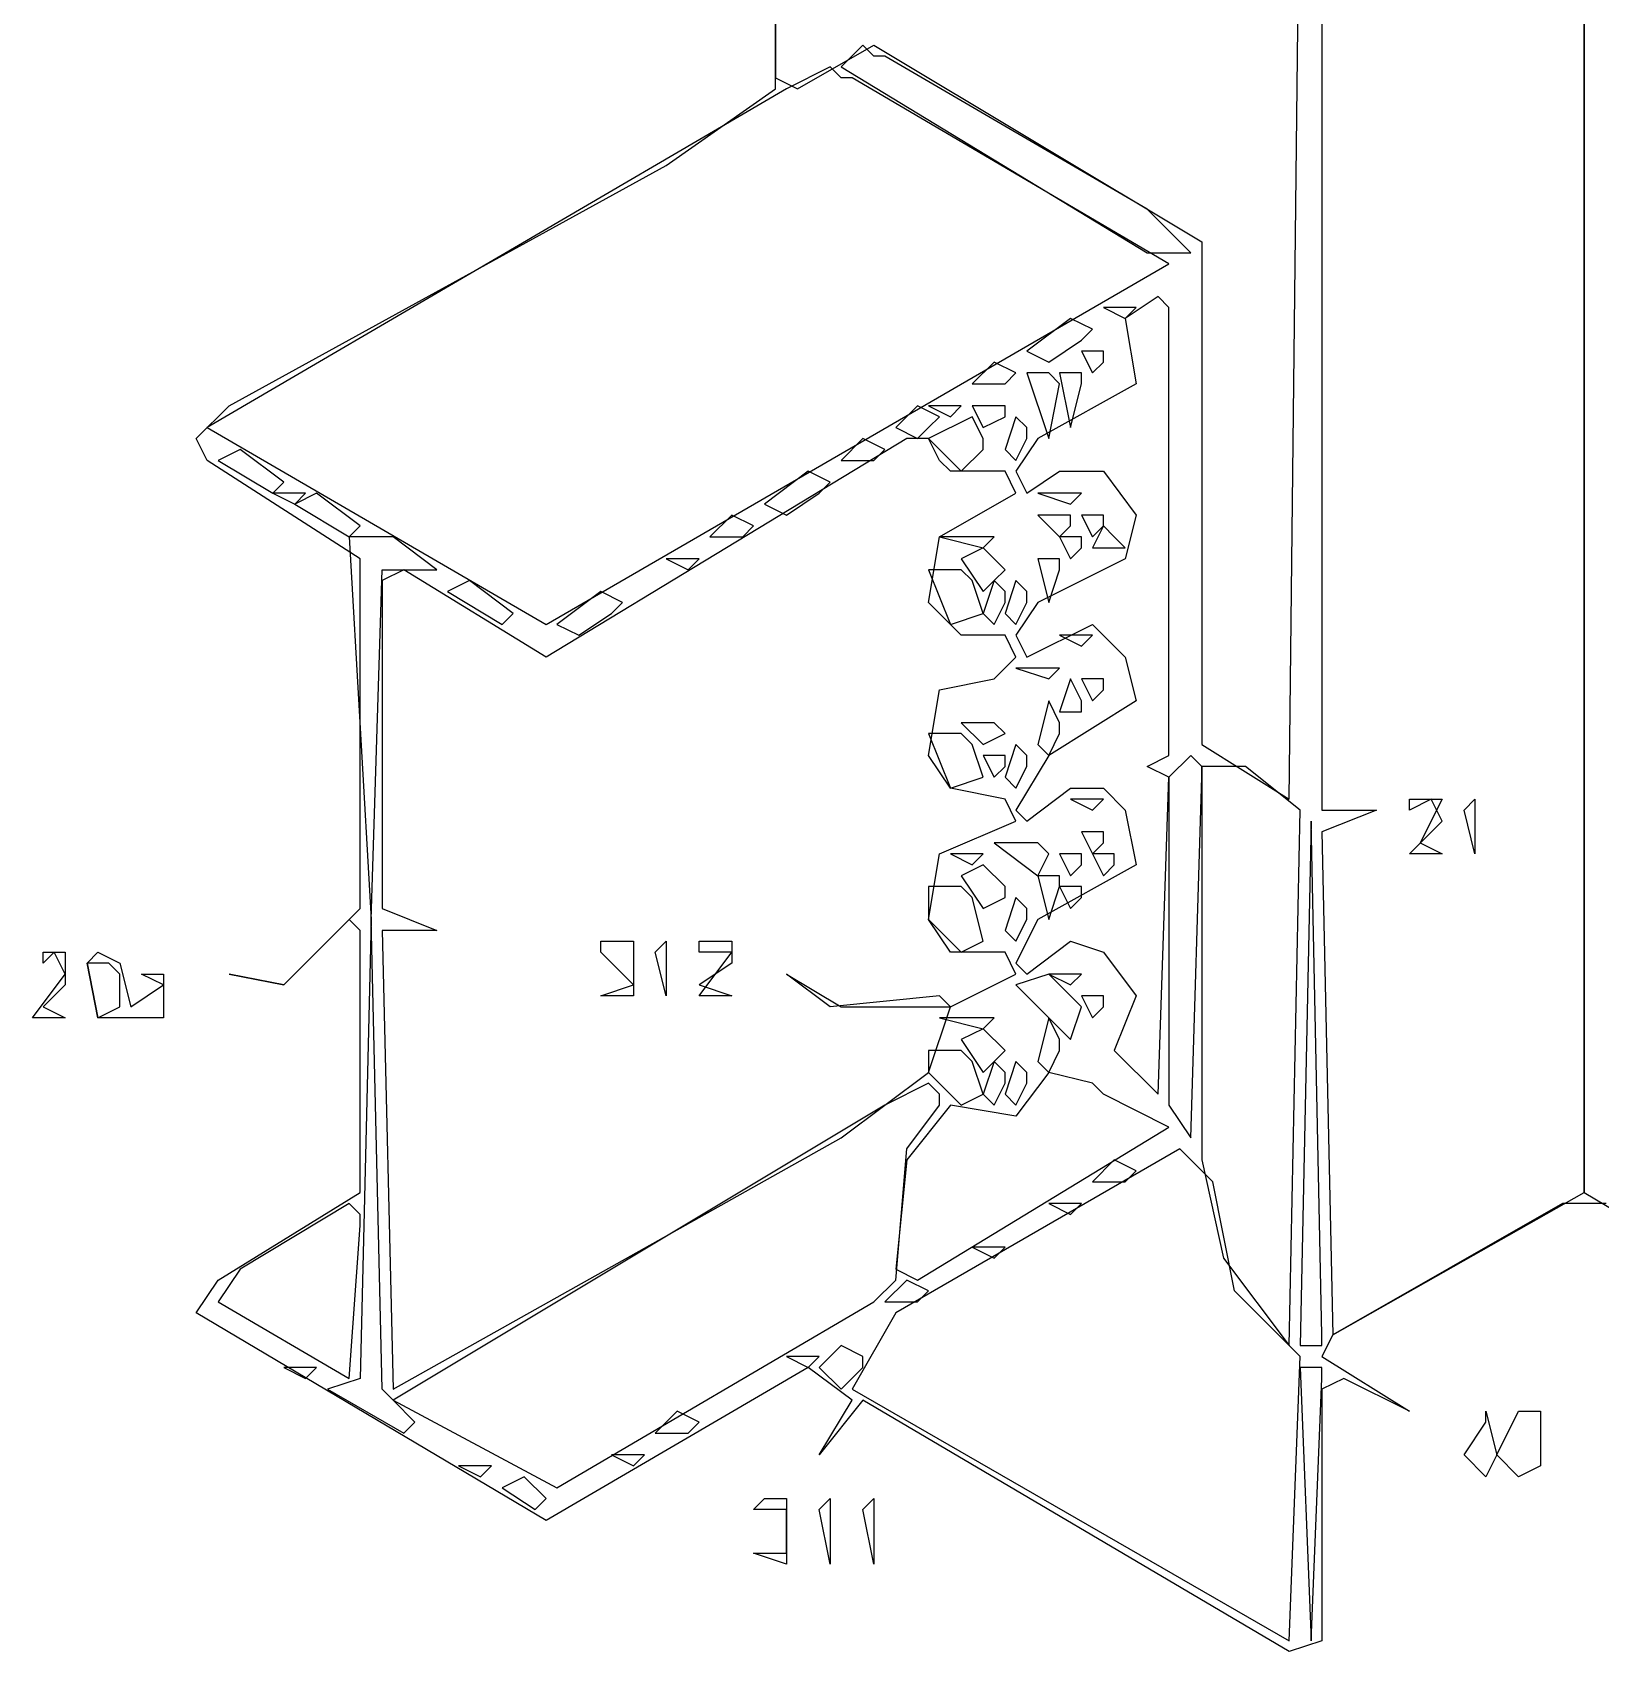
# Model space of a CAD drawing. Extents: x -8 to 97, y -11 to 87.
# Drawn here: x -7.8 to 54.1, y -10.9 to 53 of the extents above; entities that cross this region are included whole.
import ezdxf

# ---------------------------------------------------------------- set-up
doc = ezdxf.new("R2010")
doc.units = 0
for name, color, linetype in [('BEAM', 3, 'CONTINUOUS'), ('BOLT', 2, 'CONTINUOUS'), ('COLUMN', 5, 'CONTINUOUS')]:
    doc.layers.add(name, color=color, linetype=linetype)

msp = doc.modelspace()

# ---------------------------------------------------------------- linework, layer by layer
for p, q in [((53.451, 77.924), (53.451, 7.234)), ((53.451, 77.924), (53.451, 7.234)), ((53.451, 7.234), (53.451, 77.493)), ((53.451, 7.234), (53.451, 77.493)), ((41.813, 22.752), (42.244, 60.683)), ((43.106, 61.114), (43.106, 22.321)), ((21.554, 50.769), (21.554, 59.821)), ((21.554, 59.821), (21.554, 51.2)), ((22.416, 50.769), (25.433, 52.493)), ((25.002, 52.493), (24.14, 51.631)), ((25.433, 52.062), (25.002, 52.493)), ((25.433, 52.493), (38.365, 44.734)), ((25.865, 52.062), (25.433, 52.062)), ((36.209, 46.027), (25.865, 52.062)), ((21.554, 51.2), (22.416, 50.769)), ((23.709, 51.631), (21.985, 50.769)), ((24.14, 51.2), (23.709, 51.631)), ((24.14, 51.631), (36.209, 44.303)), ((24.571, 51.2), (24.14, 51.2)), ((37.071, 43.872), (24.571, 51.2)), ((21.985, 50.769), (-0.86, 37.407)), ((17.244, 47.752), (21.554, 50.769)), ((0.002, 38.269), (17.244, 47.752)), ((37.933, 44.303), (36.209, 46.027)), ((38.365, 44.734), (38.365, 24.907)), ((36.209, 44.303), (37.933, 44.303)), ((12.502, 29.648), (37.071, 43.872)), ((36.64, 42.579), (35.347, 41.717)), ((37.071, 42.148), (36.64, 42.579)), ((33.192, 41.717), (31.468, 40.424)), ((34.054, 41.286), (33.192, 41.717)), ((35.778, 42.148), (34.485, 42.148)), ((34.485, 42.148), (35.347, 41.717)), ((35.347, 41.717), (35.778, 42.148)), ((35.347, 41.717), (35.778, 39.131)), ((37.071, 41.717), (37.071, 42.148)), ((37.071, 24.476), (37.071, 41.717)), ((33.623, 40.855), (34.054, 41.286)), ((31.468, 40.424), (32.33, 39.993)), ((32.33, 39.993), (33.623, 40.855)), ((34.485, 40.424), (33.623, 40.424)), ((33.623, 40.424), (34.054, 39.562)), ((34.485, 39.993), (34.485, 40.424)), ((30.175, 39.993), (29.313, 39.131)), ((31.037, 39.562), (30.175, 39.993)), ((34.054, 39.562), (34.485, 39.993)), ((29.313, 39.131), (30.606, 39.131)), ((30.606, 39.131), (31.037, 39.562)), ((32.33, 39.562), (31.468, 39.562)), ((31.468, 39.562), (32.33, 36.976)), ((35.778, 39.131), (31.899, 36.976)), ((32.761, 39.131), (32.33, 39.562)), ((32.33, 36.976), (32.761, 39.131)), ((33.623, 39.562), (32.761, 39.562)), ((32.761, 39.562), (33.192, 37.407)), ((33.192, 37.407), (33.623, 39.131)), ((33.623, 39.131), (33.623, 39.562)), ((-1.291, 36.976), (0.002, 38.269)), ((27.158, 38.269), (26.296, 37.407)), ((28.02, 37.838), (27.158, 38.269)), ((28.882, 38.269), (27.589, 38.269)), ((27.589, 38.269), (28.451, 37.838)), ((27.589, 37.407), (28.02, 37.838)), ((29.313, 37.838), (27.589, 36.976)), ((28.451, 37.838), (28.882, 38.269)), ((30.606, 38.269), (29.313, 38.269)), ((29.313, 38.269), (29.744, 37.407)), ((29.744, 36.976), (29.313, 37.838)), ((29.744, 37.407), (30.606, 37.838)), ((30.606, 37.838), (30.606, 38.269)), ((31.037, 37.838), (30.606, 36.545)), ((31.468, 37.407), (31.037, 37.838)), ((-0.86, 37.407), (12.502, 29.648)), ((26.296, 37.407), (27.158, 36.976)), ((27.158, 36.976), (27.589, 37.407)), ((31.468, 36.976), (31.468, 37.407)), ((-0.86, 36.114), (-1.291, 36.976)), ((0.433, 36.545), (-0.429, 36.114)), ((2.158, 35.252), (0.433, 36.545)), ((26.727, 36.976), (12.502, 28.355)), ((25.002, 36.976), (24.14, 36.114)), ((25.865, 36.545), (25.002, 36.976)), ((25.433, 36.114), (25.865, 36.545)), ((27.589, 36.976), (26.727, 36.976)), ((27.589, 36.976), (28.882, 35.683)), ((28.02, 36.114), (27.589, 36.976)), ((28.882, 35.683), (29.744, 36.545)), ((29.744, 36.545), (29.744, 36.976)), ((30.606, 36.545), (31.037, 36.114)), ((31.899, 36.976), (31.037, 35.683)), ((31.037, 36.114), (31.468, 36.976)), ((5.175, 32.234), (-0.86, 36.114)), ((-0.429, 36.114), (1.727, 34.821)), ((24.14, 36.114), (25.433, 36.114)), ((28.451, 35.683), (28.02, 36.114)), ((1.727, 34.821), (2.158, 35.252)), ((22.847, 35.683), (21.123, 34.389)), ((23.709, 35.252), (22.847, 35.683)), ((23.278, 34.821), (23.709, 35.252)), ((30.606, 35.683), (28.451, 35.683)), ((31.037, 34.821), (30.606, 35.683)), ((31.037, 35.683), (31.468, 34.821)), ((31.468, 34.821), (32.761, 35.683)), ((32.761, 35.683), (34.485, 35.683)), ((34.485, 35.683), (35.778, 33.958)), ((3.02, 34.821), (1.727, 34.821)), ((1.727, 34.821), (2.589, 34.389)), ((2.589, 34.389), (3.02, 34.821)), ((3.451, 34.821), (2.589, 34.389)), ((5.175, 33.527), (3.451, 34.821)), ((21.985, 33.958), (23.278, 34.821)), ((28.02, 33.096), (31.037, 34.821)), ((33.623, 34.821), (31.899, 34.821)), ((31.899, 34.821), (33.192, 34.389)), ((33.192, 34.389), (33.623, 34.821)), ((2.589, 34.389), (4.744, 33.096)), ((19.83, 33.958), (18.968, 33.096)), ((20.692, 33.527), (19.83, 33.958)), ((21.123, 34.389), (21.985, 33.958)), ((33.192, 33.958), (31.899, 33.958)), ((31.899, 33.958), (32.761, 33.096)), ((33.192, 33.527), (33.192, 33.958)), ((34.485, 33.958), (33.623, 33.958)), ((33.623, 33.958), (34.054, 33.096)), ((34.485, 33.527), (34.485, 33.958)), ((35.778, 33.958), (35.347, 32.234)), ((4.744, 33.096), (5.175, 33.527)), ((20.261, 33.096), (20.692, 33.527)), ((32.761, 33.096), (33.192, 33.527)), ((34.054, 33.096), (34.485, 33.527)), ((34.485, 33.527), (34.054, 32.665)), ((34.916, 33.096), (34.485, 33.527)), ((6.037, 33.096), (4.744, 33.096)), ((4.744, 33.096), (5.606, 18.01)), ((6.468, 33.096), (6.037, 33.096)), ((8.192, 31.803), (6.468, 33.096)), ((18.968, 33.096), (20.261, 33.096)), ((27.589, 30.51), (28.02, 33.096)), ((30.175, 33.096), (28.02, 33.096)), ((28.02, 33.096), (29.744, 32.665)), ((29.744, 32.665), (28.882, 32.234)), ((29.744, 32.665), (30.175, 33.096)), ((30.606, 31.803), (29.744, 32.665)), ((33.623, 33.096), (32.761, 33.096)), ((32.761, 33.096), (33.192, 32.234)), ((33.192, 32.234), (33.623, 32.665)), ((33.623, 32.665), (33.623, 33.096)), ((34.054, 32.665), (35.347, 32.665)), ((35.347, 32.665), (34.916, 33.096)), ((5.175, 18.441), (5.175, 32.234)), ((18.537, 32.234), (17.244, 32.234)), ((17.244, 32.234), (18.106, 31.803)), ((18.106, 31.803), (18.537, 32.234)), ((28.882, 32.234), (29.744, 30.941)), ((35.347, 32.234), (31.899, 30.51)), ((32.761, 32.234), (31.899, 32.234)), ((31.899, 32.234), (32.33, 30.51)), ((32.761, 31.803), (32.761, 32.234)), ((5.606, 18.01), (6.037, 31.803)), ((6.899, 31.803), (6.037, 31.372)), ((6.037, 31.803), (8.192, 31.803)), ((6.037, 31.372), (6.037, 18.441)), ((12.502, 28.355), (6.899, 31.803)), ((9.485, 31.372), (8.623, 30.941)), ((11.209, 30.079), (9.485, 31.372)), ((28.882, 31.803), (27.589, 31.803)), ((27.589, 31.803), (28.451, 29.648)), ((29.313, 31.372), (28.882, 31.803)), ((29.744, 30.079), (29.313, 31.372)), ((29.744, 30.941), (30.175, 31.372)), ((30.175, 31.372), (29.744, 30.079)), ((30.175, 31.372), (30.606, 31.803)), ((30.606, 30.941), (30.175, 31.372)), ((31.037, 31.372), (30.606, 30.079)), ((31.468, 30.941), (31.037, 31.372)), ((32.33, 30.51), (32.761, 31.803)), ((8.623, 30.941), (10.778, 29.648)), ((14.658, 30.941), (12.933, 29.648)), ((15.52, 30.51), (14.658, 30.941)), ((30.606, 30.51), (30.606, 30.941)), ((31.468, 30.51), (31.468, 30.941)), ((10.778, 29.648), (11.209, 30.079)), ((13.796, 29.217), (15.089, 30.079)), ((15.089, 30.079), (15.52, 30.51)), ((28.882, 29.217), (27.589, 30.51)), ((28.451, 29.648), (29.744, 30.079)), ((29.744, 30.079), (30.175, 29.648)), ((30.175, 29.648), (30.606, 30.51)), ((30.606, 30.079), (31.037, 29.648)), ((31.899, 30.51), (31.037, 29.217)), ((31.037, 29.648), (31.468, 30.51)), ((12.933, 29.648), (13.796, 29.217)), ((31.468, 28.355), (34.054, 29.648)), ((34.054, 29.648), (35.347, 28.355)), ((30.606, 29.217), (28.882, 29.217)), ((31.037, 28.355), (30.606, 29.217)), ((31.037, 29.217), (31.468, 28.355)), ((34.054, 29.217), (32.761, 29.217)), ((32.761, 29.217), (33.623, 28.786)), ((33.623, 28.786), (34.054, 29.217)), ((30.175, 27.493), (31.037, 28.355)), ((35.347, 28.355), (35.778, 26.631)), ((28.02, 27.062), (30.175, 27.493)), ((32.761, 27.924), (31.037, 27.924)), ((31.037, 27.924), (32.33, 27.493)), ((32.33, 27.493), (32.761, 27.924)), ((33.192, 27.493), (32.761, 26.2)), ((33.623, 26.631), (33.192, 27.493)), ((34.485, 27.493), (33.623, 27.493)), ((33.623, 27.493), (34.054, 26.631)), ((34.485, 27.062), (34.485, 27.493)), ((27.589, 24.476), (28.02, 27.062)), ((34.054, 26.631), (34.485, 27.062)), ((32.33, 26.631), (31.899, 24.907)), ((35.778, 26.631), (32.33, 24.476)), ((32.761, 25.769), (32.33, 26.631)), ((32.761, 26.2), (33.623, 26.2)), ((33.623, 26.2), (33.623, 26.631)), ((30.175, 25.769), (28.882, 25.769)), ((28.882, 25.769), (29.744, 24.907)), ((30.606, 25.338), (30.175, 25.769)), ((32.761, 25.338), (32.761, 25.769)), ((28.882, 25.338), (27.589, 25.338)), ((27.589, 25.338), (28.451, 23.183)), ((29.313, 24.907), (28.882, 25.338)), ((29.744, 24.907), (30.606, 25.338)), ((32.33, 24.476), (32.761, 25.338)), ((28.451, 23.183), (27.589, 24.476)), ((29.744, 23.614), (29.313, 24.907)), ((30.606, 24.476), (29.744, 24.476)), ((29.744, 24.476), (30.175, 23.614)), ((31.037, 24.907), (30.606, 23.614)), ((30.606, 24.045), (30.606, 24.476)), ((31.468, 24.476), (31.037, 24.907)), ((32.33, 24.476), (31.037, 22.321)), ((31.468, 24.045), (31.468, 24.476)), ((31.899, 24.907), (32.33, 24.476)), ((36.209, 24.045), (37.071, 24.476)), ((37.933, 24.476), (37.071, 23.614)), ((38.365, 24.045), (37.933, 24.476)), ((38.365, 24.907), (41.813, 22.752)), ((30.175, 23.614), (30.606, 24.045)), ((31.037, 23.183), (31.468, 24.045)), ((37.071, 23.614), (36.209, 24.045)), ((38.365, 23.614), (38.365, 24.045)), ((39.658, 24.045), (38.365, 24.045)), ((38.365, 24.045), (38.365, 8.527)), ((38.365, 24.045), (38.365, 8.527)), ((40.089, 24.045), (39.658, 24.045)), ((42.244, 22.321), (40.089, 24.045)), ((28.451, 23.183), (29.744, 23.614)), ((30.606, 22.752), (28.451, 23.183)), ((30.606, 23.614), (31.037, 23.183)), ((31.468, 21.889), (33.192, 23.183)), ((33.192, 23.183), (34.485, 23.183)), ((34.485, 23.183), (35.347, 22.321)), ((36.64, 11.114), (37.071, 23.614)), ((36.64, 11.114), (37.071, 23.614)), ((37.071, 23.614), (37.071, 10.683)), ((37.071, 23.614), (37.071, 10.683)), ((37.933, 9.389), (38.365, 23.614)), ((37.933, 9.389), (38.365, 23.614)), ((31.037, 21.889), (30.606, 22.752)), ((34.485, 22.752), (33.192, 22.752)), ((33.192, 22.752), (34.054, 22.321)), ((34.054, 22.321), (34.485, 22.752)), ((46.554, 22.752), (47.847, 22.752)), ((47.416, 22.752), (46.554, 22.321)), ((46.554, 22.321), (46.554, 22.752)), ((47.847, 22.752), (46.985, 21.027)), ((47.847, 21.889), (47.416, 22.752)), ((48.709, 22.321), (49.14, 22.752)), ((49.14, 22.752), (49.14, 20.596)), ((28.02, 20.596), (31.037, 21.889)), ((31.037, 22.321), (31.468, 21.889)), ((35.347, 22.321), (35.778, 20.165)), ((41.813, 1.2), (42.244, 22.321)), ((41.813, 1.2), (42.244, 22.321)), ((42.675, 21.889), (42.244, 1.2)), ((42.675, 21.889), (42.244, 1.2)), ((43.106, 1.631), (42.675, 21.889)), ((43.106, 1.631), (42.675, 21.889)), ((43.106, 22.321), (45.261, 22.321)), ((45.261, 22.321), (43.106, 21.458)), ((46.554, 20.596), (47.847, 21.889)), ((49.14, 20.596), (48.709, 22.321)), ((34.485, 21.458), (33.623, 21.458)), ((33.623, 21.458), (34.054, 20.596)), ((34.485, 21.027), (34.485, 21.458)), ((43.106, 21.458), (43.537, 1.631)), ((43.106, 21.458), (43.537, 1.631)), ((27.589, 18.01), (28.02, 20.596)), ((27.589, 18.01), (28.02, 20.596)), ((29.744, 20.596), (28.451, 20.596)), ((28.451, 20.596), (29.313, 20.165)), ((29.313, 20.165), (29.744, 20.596)), ((31.899, 21.027), (30.175, 21.027)), ((30.175, 21.027), (31.899, 19.734)), ((30.175, 21.027), (31.899, 19.734)), ((32.33, 20.596), (31.899, 21.027)), ((31.899, 19.734), (32.33, 20.596)), ((31.899, 19.734), (32.33, 20.596)), ((33.623, 20.596), (32.761, 20.596)), ((32.761, 20.596), (33.192, 19.734)), ((32.761, 20.596), (33.192, 19.734)), ((33.623, 20.165), (33.623, 20.596)), ((34.054, 20.596), (34.485, 21.027)), ((34.916, 20.596), (34.054, 20.596)), ((34.054, 20.596), (34.485, 19.734)), ((34.054, 20.596), (34.485, 19.734)), ((34.916, 20.165), (34.916, 20.596)), ((47.847, 20.596), (46.554, 20.596)), ((46.985, 21.027), (47.847, 20.596)), ((29.744, 20.165), (28.882, 19.734)), ((29.744, 20.165), (28.882, 19.734)), ((30.606, 19.303), (29.744, 20.165)), ((30.606, 19.303), (29.744, 20.165)), ((35.778, 20.165), (31.899, 18.01)), ((35.778, 20.165), (31.899, 18.01)), ((33.192, 19.734), (33.623, 20.165)), ((33.192, 19.734), (33.623, 20.165)), ((34.485, 19.734), (34.916, 20.165)), ((34.485, 19.734), (34.916, 20.165)), ((28.882, 19.303), (27.589, 19.303)), ((27.589, 19.303), (27.589, 18.01)), ((28.882, 19.303), (27.589, 19.303)), ((27.589, 19.303), (27.589, 18.01)), ((28.882, 19.734), (29.744, 18.441)), ((28.882, 19.734), (29.744, 18.441)), ((29.313, 18.872), (28.882, 19.303)), ((29.313, 18.872), (28.882, 19.303)), ((30.606, 18.872), (30.606, 19.303)), ((30.606, 18.872), (30.606, 19.303)), ((32.761, 19.734), (31.899, 19.734)), ((31.899, 19.734), (32.33, 18.01)), ((32.761, 19.734), (31.899, 19.734)), ((31.899, 19.734), (32.33, 18.01)), ((32.33, 18.01), (32.761, 19.303)), ((32.33, 18.01), (32.761, 19.303)), ((32.761, 19.303), (32.761, 19.734)), ((32.761, 19.303), (32.761, 19.734)), ((33.623, 19.303), (32.761, 19.303)), ((32.761, 19.303), (33.192, 18.441)), ((33.623, 19.303), (32.761, 19.303)), ((32.761, 19.303), (33.192, 18.441)), ((33.623, 18.872), (33.623, 19.303)), ((33.623, 18.872), (33.623, 19.303)), ((29.744, 17.148), (29.313, 18.872)), ((29.744, 17.148), (29.313, 18.872)), ((29.744, 18.441), (30.606, 18.872)), ((29.744, 18.441), (30.606, 18.872)), ((31.037, 18.872), (30.606, 17.579)), ((31.037, 18.872), (30.606, 17.579)), ((31.468, 18.441), (31.037, 18.872)), ((31.468, 18.441), (31.037, 18.872)), ((33.192, 18.441), (33.623, 18.872)), ((33.192, 18.441), (33.623, 18.872)), ((2.158, 15.424), (5.175, 18.441)), ((4.744, 18.01), (2.158, 15.424)), ((5.175, 17.579), (4.744, 18.01)), ((5.606, 18.01), (5.175, -0.093)), ((6.037, -0.524), (5.606, 18.01)), ((6.037, 18.441), (8.192, 17.579)), ((28.451, 16.717), (27.589, 18.01)), ((27.589, 18.01), (28.882, 16.717)), ((28.451, 16.717), (27.589, 18.01)), ((27.589, 18.01), (28.882, 16.717)), ((31.899, 18.01), (31.037, 16.286)), ((31.037, 17.148), (31.468, 18.01)), ((31.899, 18.01), (31.037, 16.286)), ((31.037, 17.148), (31.468, 18.01)), ((31.468, 18.01), (31.468, 18.441)), ((31.468, 18.01), (31.468, 18.441)), ((5.175, 7.234), (5.175, 17.579)), ((8.192, 17.579), (6.037, 17.579)), ((6.037, 17.579), (6.468, -0.524)), ((30.606, 17.579), (31.037, 17.148)), ((30.606, 17.579), (31.037, 17.148)), ((-7.325, 16.717), (-6.463, 16.717)), ((-6.894, 16.717), (-7.325, 16.286)), ((-7.325, 16.286), (-7.325, 16.717)), ((-6.463, 15.855), (-6.894, 16.717)), ((-6.463, 16.717), (-6.463, 15.424)), ((-5.601, 16.286), (-5.17, 16.717)), ((-5.17, 16.717), (-4.308, 16.286)), ((14.658, 17.148), (15.951, 17.148)), ((14.658, 16.717), (14.658, 17.148)), ((14.658, 17.148), (15.951, 17.148)), ((14.658, 16.717), (14.658, 17.148)), ((15.951, 15.424), (14.658, 16.717)), ((15.951, 15.424), (14.658, 16.717)), ((15.951, 17.148), (15.951, 14.993)), ((15.951, 17.148), (15.951, 14.993)), ((16.813, 16.717), (17.244, 17.148)), ((16.813, 16.717), (17.244, 17.148)), ((17.244, 14.993), (16.813, 16.717)), ((17.244, 14.993), (16.813, 16.717)), ((17.244, 17.148), (17.244, 14.993)), ((17.244, 17.148), (17.244, 14.993)), ((18.537, 17.148), (19.83, 17.148)), ((18.537, 16.717), (18.537, 17.148)), ((18.537, 17.148), (19.83, 17.148)), ((18.537, 16.717), (18.537, 17.148)), ((18.537, 14.993), (19.83, 16.717)), ((19.83, 16.717), (18.537, 16.717)), ((18.537, 14.993), (19.83, 16.717)), ((19.83, 16.717), (18.537, 16.717)), ((19.83, 17.148), (19.83, 16.286)), ((19.83, 17.148), (19.83, 16.286)), ((30.606, 16.717), (28.451, 16.717)), ((30.606, 16.717), (28.451, 16.717)), ((28.882, 16.717), (29.744, 17.148)), ((28.882, 16.717), (29.744, 17.148)), ((31.037, 15.855), (30.606, 16.717)), ((31.037, 15.855), (30.606, 16.717)), ((31.468, 15.855), (33.192, 17.148)), ((31.468, 15.855), (33.192, 17.148)), ((33.192, 17.148), (34.485, 16.717)), ((33.192, 17.148), (34.485, 16.717)), ((34.485, 16.717), (35.778, 14.993)), ((34.485, 16.717), (35.778, 14.993)), ((-5.17, 14.131), (-5.601, 16.286)), ((-4.739, 16.286), (-5.601, 16.286)), ((-5.601, 16.286), (-5.17, 14.131)), ((-4.308, 15.855), (-4.739, 16.286)), ((-4.308, 16.286), (-3.877, 14.562)), ((19.83, 16.286), (18.537, 15.424)), ((19.83, 16.286), (18.537, 15.424)), ((31.037, 16.286), (31.468, 15.855)), ((31.037, 16.286), (31.468, 15.855)), ((-7.756, 14.131), (-6.463, 15.855)), ((-6.463, 15.424), (-7.325, 14.562)), ((-4.308, 14.562), (-4.308, 15.855)), ((-3.877, 14.562), (-2.584, 15.424)), ((-2.584, 15.424), (-3.446, 15.855)), ((-3.446, 15.855), (-2.584, 15.855)), ((-2.584, 15.855), (-2.584, 14.131)), ((2.158, 15.424), (0.002, 15.855)), ((0.002, 15.855), (2.158, 15.424)), ((14.658, 14.993), (15.951, 15.424)), ((14.658, 14.993), (15.951, 15.424)), ((18.537, 15.424), (19.83, 14.993)), ((18.537, 15.424), (19.83, 14.993)), ((23.709, 14.562), (21.985, 15.855)), ((21.985, 15.855), (24.14, 14.562)), ((23.709, 14.562), (21.985, 15.855)), ((21.985, 15.855), (24.14, 14.562)), ((28.451, 14.562), (31.037, 15.855)), ((28.451, 14.562), (31.037, 15.855)), ((32.33, 15.855), (31.037, 15.424)), ((32.33, 15.855), (31.037, 15.424)), ((31.037, 15.424), (33.192, 13.269)), ((31.037, 15.424), (33.192, 13.269)), ((33.623, 15.855), (32.33, 15.855)), ((32.33, 15.855), (33.192, 15.424)), ((33.192, 14.993), (32.33, 15.855)), ((33.623, 15.855), (32.33, 15.855)), ((32.33, 15.855), (33.192, 15.424)), ((33.192, 14.993), (32.33, 15.855)), ((33.192, 15.424), (33.623, 15.855)), ((33.192, 15.424), (33.623, 15.855)), ((15.951, 14.993), (14.658, 14.993)), ((15.951, 14.993), (14.658, 14.993)), ((19.83, 14.993), (18.537, 14.993)), ((19.83, 14.993), (18.537, 14.993)), ((28.02, 14.993), (23.709, 14.562)), ((28.02, 14.993), (23.709, 14.562)), ((28.451, 14.562), (28.02, 14.993)), ((28.451, 14.562), (28.02, 14.993)), ((33.623, 14.562), (33.192, 14.993)), ((33.623, 14.562), (33.192, 14.993)), ((34.485, 14.993), (33.623, 14.993)), ((33.623, 14.993), (34.054, 14.131)), ((34.485, 14.993), (33.623, 14.993)), ((33.623, 14.993), (34.054, 14.131)), ((34.485, 14.562), (34.485, 14.993)), ((34.485, 14.562), (34.485, 14.993)), ((35.778, 14.993), (34.916, 12.838)), ((35.778, 14.993), (34.916, 12.838)), ((-6.463, 14.131), (-7.756, 14.131)), ((-7.325, 14.562), (-6.463, 14.131)), ((-5.17, 14.131), (-4.308, 14.562)), ((-2.584, 14.131), (-5.17, 14.131)), ((24.14, 14.562), (28.451, 14.562)), ((24.14, 14.562), (28.451, 14.562)), ((27.589, 11.976), (28.451, 14.562)), ((27.589, 11.976), (28.451, 14.562)), ((30.175, 14.131), (28.02, 14.131)), ((28.02, 14.131), (29.744, 13.7)), ((30.175, 14.131), (28.02, 14.131)), ((28.02, 14.131), (29.744, 13.7)), ((29.744, 13.7), (30.175, 14.131)), ((29.744, 13.7), (30.175, 14.131)), ((32.33, 14.131), (31.899, 12.407)), ((32.33, 14.131), (31.899, 12.407)), ((32.761, 13.269), (32.33, 14.131)), ((32.761, 13.269), (32.33, 14.131)), ((33.192, 13.269), (33.623, 14.562)), ((33.192, 13.269), (33.623, 14.562)), ((34.054, 14.131), (34.485, 14.562)), ((34.054, 14.131), (34.485, 14.562)), ((29.744, 13.7), (28.882, 13.269)), ((29.744, 13.7), (28.882, 13.269)), ((30.606, 12.838), (29.744, 13.7)), ((30.606, 12.838), (29.744, 13.7)), ((28.882, 12.838), (27.589, 12.838)), ((27.589, 12.838), (27.589, 11.976)), ((28.882, 12.838), (27.589, 12.838)), ((27.589, 12.838), (27.589, 11.976)), ((28.882, 13.269), (29.744, 11.976)), ((28.882, 13.269), (29.744, 11.976)), ((29.313, 12.407), (28.882, 12.838)), ((29.313, 12.407), (28.882, 12.838)), ((30.175, 12.407), (30.606, 12.838)), ((30.175, 12.407), (30.606, 12.838)), ((32.33, 11.976), (32.761, 12.838)), ((32.33, 11.976), (32.761, 12.838)), ((32.761, 12.838), (32.761, 13.269)), ((32.761, 12.838), (32.761, 13.269)), ((34.916, 12.838), (36.64, 11.114)), ((34.916, 12.838), (36.64, 11.114)), ((29.744, 11.114), (29.313, 12.407)), ((29.744, 11.114), (29.313, 12.407)), ((29.744, 11.976), (30.175, 12.407)), ((30.175, 12.407), (29.744, 11.114)), ((29.744, 11.976), (30.175, 12.407)), ((30.175, 12.407), (29.744, 11.114)), ((30.606, 11.976), (30.175, 12.407)), ((30.606, 11.976), (30.175, 12.407)), ((31.037, 12.407), (30.606, 11.114)), ((31.037, 12.407), (30.606, 11.114)), ((31.468, 11.976), (31.037, 12.407)), ((31.468, 11.976), (31.037, 12.407)), ((31.899, 12.407), (32.33, 11.976)), ((31.899, 12.407), (32.33, 11.976)), ((24.14, 9.389), (27.589, 11.976)), ((24.14, 9.389), (27.589, 11.976)), ((27.589, 11.545), (25.865, 10.683)), ((27.589, 11.545), (25.865, 10.683)), ((27.589, 11.976), (28.882, 10.683)), ((27.589, 11.976), (28.882, 10.683)), ((28.02, 11.114), (27.589, 11.545)), ((28.02, 11.114), (27.589, 11.545)), ((30.175, 10.683), (30.606, 11.545)), ((30.175, 10.683), (30.606, 11.545)), ((30.606, 11.545), (30.606, 11.976)), ((30.606, 11.545), (30.606, 11.976)), ((32.33, 11.976), (31.037, 10.252)), ((32.33, 11.976), (31.037, 10.252)), ((31.037, 10.683), (31.468, 11.545)), ((31.037, 10.683), (31.468, 11.545)), ((31.468, 11.545), (31.468, 11.976)), ((31.468, 11.545), (31.468, 11.976)), ((34.054, 11.545), (32.33, 11.976)), ((34.054, 11.545), (32.33, 11.976)), ((34.485, 11.114), (34.054, 11.545)), ((34.485, 11.114), (34.054, 11.545)), ((28.02, 10.683), (28.02, 11.114)), ((28.02, 10.683), (28.02, 11.114)), ((28.882, 10.683), (29.744, 11.114)), ((28.882, 10.683), (29.744, 11.114)), ((29.744, 11.114), (30.175, 10.683)), ((29.744, 11.114), (30.175, 10.683)), ((30.606, 11.114), (31.037, 10.683)), ((30.606, 11.114), (31.037, 10.683)), ((37.071, 9.821), (34.485, 11.114)), ((37.071, 9.821), (34.485, 11.114)), ((25.865, 10.683), (6.468, -0.955)), ((25.865, 10.683), (6.468, -0.955)), ((28.451, 10.683), (26.727, 8.527)), ((26.727, 8.958), (28.02, 10.683)), ((28.451, 10.683), (26.727, 8.527)), ((26.727, 8.958), (28.02, 10.683)), ((31.037, 10.252), (28.451, 10.683)), ((31.037, 10.252), (28.451, 10.683)), ((37.071, 10.683), (37.933, 9.389)), ((37.071, 10.683), (37.933, 9.389)), ((27.158, 3.786), (37.071, 9.821)), ((27.158, 3.786), (37.071, 9.821)), ((6.468, -0.524), (24.14, 9.389)), ((6.468, -0.524), (24.14, 9.389)), ((26.296, 3.786), (26.727, 8.958)), ((37.502, 8.958), (26.296, 2.493)), ((26.296, 3.786), (26.727, 8.958)), ((37.502, 8.958), (26.296, 2.493)), ((38.365, 8.096), (37.502, 8.958)), ((38.365, 8.096), (37.502, 8.958)), ((26.727, 8.527), (26.296, 4.217)), ((26.727, 8.527), (26.296, 4.217)), ((34.916, 8.527), (34.054, 7.665)), ((34.916, 8.527), (34.054, 7.665)), ((35.778, 8.096), (34.916, 8.527)), ((35.778, 8.096), (34.916, 8.527)), ((38.365, 8.527), (39.227, 4.648)), ((38.365, 8.527), (39.227, 4.648)), ((34.054, 7.665), (35.347, 7.665)), ((34.054, 7.665), (35.347, 7.665)), ((35.347, 7.665), (35.778, 8.096)), ((35.347, 7.665), (35.778, 8.096)), ((38.796, 7.665), (38.365, 8.096)), ((38.796, 7.665), (38.365, 8.096)), ((39.658, 3.355), (38.796, 7.665)), ((39.658, 3.355), (38.796, 7.665)), ((-0.429, 3.786), (5.175, 7.234)), ((43.537, 1.631), (53.451, 7.234)), ((43.537, 1.631), (53.451, 7.234)), ((53.451, 7.234), (62.933, 1.631)), ((53.451, 7.234), (62.933, 1.631)), ((4.744, 6.803), (0.433, 4.217)), ((5.175, 6.372), (4.744, 6.803)), ((33.623, 6.803), (32.33, 6.803)), ((32.33, 6.803), (33.192, 6.372)), ((33.623, 6.803), (32.33, 6.803)), ((32.33, 6.803), (33.192, 6.372)), ((33.192, 6.372), (33.623, 6.803)), ((33.192, 6.372), (33.623, 6.803)), ((52.589, 6.803), (43.537, 1.631)), ((52.589, 6.803), (43.537, 1.631)), ((54.313, 6.803), (52.589, 6.803)), ((54.313, 6.803), (52.589, 6.803)), ((4.744, -0.093), (5.175, 5.941)), ((5.175, 5.941), (5.175, 6.372)), ((30.606, 5.079), (29.313, 5.079)), ((29.313, 5.079), (30.175, 4.648)), ((30.606, 5.079), (29.313, 5.079)), ((29.313, 5.079), (30.175, 4.648)), ((30.175, 4.648), (30.606, 5.079)), ((30.175, 4.648), (30.606, 5.079)), ((39.227, 4.648), (41.813, 1.2)), ((39.227, 4.648), (41.813, 1.2)), ((0.433, 4.217), (-0.429, 2.924)), ((26.296, 4.217), (27.158, 3.786)), ((26.296, 4.217), (27.158, 3.786)), ((-1.291, 2.493), (-0.429, 3.786)), ((25.433, 2.924), (26.296, 3.786)), ((25.433, 2.924), (26.296, 3.786)), ((26.727, 3.786), (25.865, 2.924)), ((26.727, 3.786), (25.865, 2.924)), ((27.589, 3.355), (26.727, 3.786)), ((27.589, 3.355), (26.727, 3.786)), ((27.158, 2.924), (27.589, 3.355)), ((27.158, 2.924), (27.589, 3.355)), ((42.244, 0.769), (39.658, 3.355)), ((42.244, 0.769), (39.658, 3.355)), ((-0.429, 2.924), (4.744, -0.093)), ((12.933, -4.404), (25.433, 2.924)), ((12.933, -4.404), (25.433, 2.924)), ((25.865, 2.924), (27.158, 2.924)), ((25.865, 2.924), (27.158, 2.924)), ((12.502, -5.697), (-1.291, 2.493)), ((12.502, -5.697), (-1.291, 2.493)), ((26.296, 2.493), (24.571, -0.524)), ((26.296, 2.493), (24.571, -0.524)), ((43.537, 1.631), (43.106, 0.769)), ((43.106, 1.2), (43.106, 1.631)), ((43.537, 1.631), (43.106, 0.769)), ((43.106, 1.2), (43.106, 1.631)), ((23.278, 0.769), (21.985, 0.769)), ((21.985, 0.769), (22.847, 0.338)), ((23.278, 0.769), (21.985, 0.769)), ((21.985, 0.769), (22.847, 0.338)), ((22.847, 0.338), (23.278, 0.769)), ((22.847, 0.338), (23.278, 0.769)), ((24.14, 1.2), (23.278, 0.338)), ((24.14, 1.2), (23.278, 0.338)), ((25.002, 0.769), (24.14, 1.2)), ((25.002, 0.769), (24.14, 1.2)), ((25.002, 0.338), (25.002, 0.769)), ((25.002, 0.338), (25.002, 0.769)), ((41.813, -10.438), (42.244, 0.769)), ((41.813, -10.438), (42.244, 0.769)), ((42.244, 1.2), (43.106, 1.2)), ((42.244, 1.2), (43.106, 1.2)), ((43.106, 0.769), (46.554, -1.386)), ((43.106, 0.769), (46.554, -1.386)), ((3.451, 0.338), (2.158, 0.338)), ((2.158, 0.338), (3.02, -0.093)), ((3.02, -0.093), (3.451, 0.338)), ((22.847, 0.338), (12.502, -5.697)), ((22.847, 0.338), (12.502, -5.697)), ((24.571, -0.955), (22.847, 0.338)), ((24.571, -0.955), (22.847, 0.338)), ((23.278, 0.338), (24.14, -0.524)), ((23.278, 0.338), (24.14, -0.524)), ((24.14, -0.524), (25.002, 0.338)), ((24.14, -0.524), (25.002, 0.338)), ((43.106, 0.338), (42.244, 0.338)), ((42.244, 0.338), (42.675, -10.438)), ((43.106, 0.338), (42.244, 0.338)), ((42.244, 0.338), (42.675, -10.438)), ((43.106, -0.093), (43.106, 0.338)), ((43.106, -0.093), (43.106, 0.338)), ((5.175, -0.093), (3.882, -0.524)), ((3.882, -0.524), (6.899, -2.248)), ((6.468, -0.955), (6.037, -0.524)), ((24.571, -0.524), (41.813, -10.438)), ((24.571, -0.524), (41.813, -10.438)), ((42.675, -10.438), (43.106, -0.093)), ((42.675, -10.438), (43.106, -0.093)), ((43.968, -0.093), (43.106, -0.524)), ((43.968, -0.093), (43.106, -0.524)), ((43.106, -0.524), (43.106, -10.438)), ((43.106, -0.524), (43.106, -10.438)), ((46.554, -1.386), (43.968, -0.093)), ((46.554, -1.386), (43.968, -0.093)), ((6.468, -0.955), (12.933, -4.404)), ((7.33, -1.817), (6.468, -0.955)), ((6.468, -0.955), (12.933, -4.404)), ((25.002, -0.955), (23.278, -3.111)), ((23.278, -3.111), (24.571, -0.955)), ((25.002, -0.955), (23.278, -3.111)), ((23.278, -3.111), (24.571, -0.955)), ((41.813, -10.869), (25.002, -0.955)), ((41.813, -10.869), (25.002, -0.955)), ((6.899, -2.248), (7.33, -1.817)), ((17.675, -1.386), (16.813, -2.248)), ((17.675, -1.386), (16.813, -2.248)), ((18.537, -1.817), (17.675, -1.386)), ((18.537, -1.817), (17.675, -1.386)), ((18.106, -2.248), (18.537, -1.817)), ((18.106, -2.248), (18.537, -1.817)), ((48.709, -3.111), (49.571, -1.817)), ((48.709, -3.111), (49.571, -1.817)), ((49.571, -1.386), (50.002, -3.111)), ((49.571, -1.817), (49.571, -1.386)), ((49.571, -1.386), (50.002, -3.111)), ((49.571, -1.817), (49.571, -1.386)), ((50.002, -3.111), (50.865, -1.386)), ((50.002, -3.111), (50.865, -1.386)), ((50.865, -1.386), (51.727, -1.386)), ((50.865, -1.386), (51.727, -1.386)), ((51.727, -1.386), (51.727, -3.542)), ((51.727, -1.386), (51.727, -3.542)), ((16.813, -2.248), (18.106, -2.248)), ((16.813, -2.248), (18.106, -2.248)), ((16.382, -3.111), (15.089, -3.111)), ((15.089, -3.111), (15.951, -3.542)), ((16.382, -3.111), (15.089, -3.111)), ((15.089, -3.111), (15.951, -3.542)), ((15.951, -3.542), (16.382, -3.111)), ((15.951, -3.542), (16.382, -3.111)), ((49.571, -3.973), (48.709, -3.111)), ((49.571, -3.973), (48.709, -3.111)), ((50.002, -3.111), (49.571, -3.973)), ((50.002, -3.111), (49.571, -3.973)), ((50.865, -3.973), (50.002, -3.111)), ((50.865, -3.973), (50.002, -3.111)), ((10.347, -3.542), (9.054, -3.542)), ((9.054, -3.542), (9.916, -3.973)), ((10.347, -3.542), (9.054, -3.542)), ((9.916, -3.973), (10.347, -3.542)), ((9.916, -3.973), (10.347, -3.542)), ((51.727, -3.542), (50.865, -3.973)), ((51.727, -3.542), (50.865, -3.973)), ((11.64, -3.973), (10.778, -4.404)), ((11.64, -3.973), (10.778, -4.404)), ((10.778, -4.404), (12.071, -5.266)), ((10.778, -4.404), (12.071, -5.266)), ((12.502, -4.835), (11.64, -3.973)), ((12.502, -4.835), (11.64, -3.973)), ((12.071, -5.266), (12.502, -4.835)), ((12.071, -5.266), (12.502, -4.835)), ((20.692, -5.266), (21.123, -4.835)), ((20.692, -5.266), (21.123, -4.835)), ((21.123, -4.835), (21.985, -4.835)), ((21.123, -4.835), (21.985, -4.835)), ((21.985, -4.835), (21.985, -7.421)), ((21.985, -4.835), (21.985, -7.421)), ((23.278, -5.266), (23.709, -4.835)), ((23.278, -5.266), (23.709, -4.835)), ((23.709, -4.835), (23.709, -7.421)), ((23.709, -4.835), (23.709, -7.421)), ((25.002, -5.266), (25.433, -4.835)), ((25.002, -5.266), (25.433, -4.835)), ((25.433, -4.835), (25.433, -7.421)), ((25.433, -4.835), (25.433, -7.421)), ((21.985, -5.266), (20.692, -5.266)), ((21.985, -5.266), (20.692, -5.266)), ((21.985, -6.99), (21.985, -5.266)), ((21.985, -6.99), (21.985, -5.266)), ((23.709, -7.421), (23.278, -5.266)), ((23.709, -7.421), (23.278, -5.266)), ((25.433, -7.421), (25.002, -5.266)), ((25.433, -7.421), (25.002, -5.266)), ((21.985, -7.421), (20.692, -6.99)), ((20.692, -6.99), (21.985, -6.99)), ((21.985, -7.421), (20.692, -6.99)), ((20.692, -6.99), (21.985, -6.99)), ((43.106, -10.438), (41.813, -10.869))]:
    msp.add_line(p, q)
at = {"layer": 'BEAM'}
for p, q in [((53.451, 77.924), (53.451, 7.234)), ((53.451, 77.924), (53.451, 7.234)), ((53.451, 7.234), (53.451, 77.493)), ((53.451, 7.234), (53.451, 77.493)), ((41.813, 22.752), (42.244, 60.683)), ((43.106, 61.114), (43.106, 22.321)), ((21.554, 50.769), (21.554, 59.821)), ((21.554, 59.821), (21.554, 51.2)), ((21.554, 50.769), (21.554, 59.821)), ((21.554, 59.821), (21.554, 51.2)), ((21.554, 50.769), (21.554, 59.821)), ((21.554, 59.821), (21.554, 51.2)), ((22.416, 50.769), (25.433, 52.493)), ((22.416, 50.769), (25.433, 52.493)), ((22.416, 50.769), (25.433, 52.493)), ((25.002, 52.493), (24.14, 51.631)), ((25.002, 52.493), (24.14, 51.631)), ((25.002, 52.493), (24.14, 51.631)), ((25.433, 52.062), (25.002, 52.493)), ((25.433, 52.493), (38.365, 44.734)), ((25.865, 52.062), (25.433, 52.062)), ((36.209, 46.027), (25.865, 52.062)), ((21.554, 51.2), (22.416, 50.769)), ((21.554, 51.2), (22.416, 50.769)), ((21.554, 51.2), (22.416, 50.769)), ((23.709, 51.631), (21.985, 50.769)), ((23.709, 51.631), (21.985, 50.769)), ((23.709, 51.631), (21.985, 50.769)), ((24.14, 51.2), (23.709, 51.631)), ((24.14, 51.2), (23.709, 51.631)), ((24.14, 51.2), (23.709, 51.631)), ((24.14, 51.631), (36.209, 44.303)), ((24.14, 51.631), (36.209, 44.303)), ((24.14, 51.631), (36.209, 44.303)), ((24.571, 51.2), (24.14, 51.2)), ((24.571, 51.2), (24.14, 51.2)), ((24.571, 51.2), (24.14, 51.2)), ((37.071, 43.872), (24.571, 51.2)), ((37.071, 43.872), (24.571, 51.2)), ((37.071, 43.872), (24.571, 51.2)), ((21.985, 50.769), (-0.86, 37.407)), ((21.985, 50.769), (-0.86, 37.407)), ((21.985, 50.769), (-0.86, 37.407)), ((21.985, 50.769), (-0.86, 37.407)), ((21.985, 50.769), (-0.86, 37.407)), ((21.985, 50.769), (-0.86, 37.407)), ((17.244, 47.752), (21.554, 50.769)), ((17.244, 47.752), (21.554, 50.769)), ((17.244, 47.752), (21.554, 50.769)), ((0.002, 38.269), (17.244, 47.752)), ((0.002, 38.269), (17.244, 47.752)), ((37.933, 44.303), (36.209, 46.027)), ((12.502, 29.648), (37.071, 43.872)), ((-1.291, 36.976), (0.002, 38.269)), ((-0.86, 37.407), (12.502, 29.648)), ((-0.86, 37.407), (12.502, 29.648)), ((-0.86, 36.114), (-1.291, 36.976)), ((0.433, 36.545), (-0.429, 36.114)), ((2.158, 35.252), (0.433, 36.545)), ((26.727, 36.976), (12.502, 28.355)), ((25.002, 36.976), (24.14, 36.114)), ((5.175, 32.234), (-0.86, 36.114)), ((5.175, 32.234), (-0.86, 36.114)), ((-0.429, 36.114), (1.727, 34.821)), ((24.14, 36.114), (25.433, 36.114)), ((1.727, 34.821), (2.158, 35.252)), ((22.847, 35.683), (21.123, 34.389)), ((23.709, 35.252), (22.847, 35.683)), ((23.278, 34.821), (23.709, 35.252)), ((3.02, 34.821), (1.727, 34.821)), ((1.727, 34.821), (2.589, 34.389)), ((2.589, 34.389), (3.02, 34.821)), ((3.451, 34.821), (2.589, 34.389)), ((5.175, 33.527), (3.451, 34.821)), ((5.175, 33.527), (3.451, 34.821)), ((21.985, 33.958), (23.278, 34.821)), ((2.589, 34.389), (4.744, 33.096)), ((2.589, 34.389), (4.744, 33.096)), ((19.83, 33.958), (18.968, 33.096)), ((20.692, 33.527), (19.83, 33.958)), ((21.123, 34.389), (21.985, 33.958)), ((4.744, 33.096), (5.175, 33.527)), ((4.744, 33.096), (5.175, 33.527)), ((20.261, 33.096), (20.692, 33.527)), ((6.037, 33.096), (4.744, 33.096)), ((4.744, 33.096), (5.606, 18.01)), ((6.037, 33.096), (4.744, 33.096)), ((4.744, 33.096), (5.606, 18.01)), ((6.468, 33.096), (6.037, 33.096)), ((6.468, 33.096), (6.037, 33.096)), ((8.192, 31.803), (6.468, 33.096)), ((8.192, 31.803), (6.468, 33.096)), ((18.968, 33.096), (20.261, 33.096)), ((5.175, 18.441), (5.175, 32.234)), ((5.175, 18.441), (5.175, 32.234)), ((18.537, 32.234), (17.244, 32.234)), ((17.244, 32.234), (18.106, 31.803)), ((18.106, 31.803), (18.537, 32.234)), ((5.606, 18.01), (6.037, 31.803)), ((5.606, 18.01), (6.037, 31.803)), ((6.899, 31.803), (6.037, 31.372)), ((6.037, 31.803), (8.192, 31.803)), ((6.899, 31.803), (6.037, 31.372)), ((6.037, 31.803), (8.192, 31.803)), ((6.037, 31.372), (6.037, 18.441)), ((6.037, 31.372), (6.037, 18.441)), ((12.502, 28.355), (6.899, 31.803)), ((12.502, 28.355), (6.899, 31.803)), ((9.485, 31.372), (8.623, 30.941)), ((11.209, 30.079), (9.485, 31.372)), ((8.623, 30.941), (10.778, 29.648)), ((14.658, 30.941), (12.933, 29.648)), ((15.52, 30.51), (14.658, 30.941)), ((10.778, 29.648), (11.209, 30.079)), ((13.796, 29.217), (15.089, 30.079)), ((15.089, 30.079), (15.52, 30.51)), ((12.933, 29.648), (13.796, 29.217)), ((53.451, 7.234), (62.933, 1.631)), ((53.451, 7.234), (62.933, 1.631))]:
    msp.add_line(p, q, dxfattribs=at)
at = {"layer": 'BOLT'}
for p, q in [((53.451, 77.924), (53.451, 7.234)), ((53.451, 77.924), (53.451, 7.234)), ((53.451, 77.924), (53.451, 7.234)), ((53.451, 77.924), (53.451, 7.234)), ((53.451, 7.234), (53.451, 77.493)), ((53.451, 7.234), (53.451, 77.493)), ((53.451, 7.234), (53.451, 77.493)), ((53.451, 7.234), (53.451, 77.493)), ((41.813, 22.752), (42.244, 60.683)), ((41.813, 22.752), (42.244, 60.683)), ((43.106, 61.114), (43.106, 22.321)), ((43.106, 61.114), (43.106, 22.321)), ((25.433, 52.493), (38.365, 44.734)), ((25.433, 52.493), (38.365, 44.734)), ((36.209, 46.027), (25.865, 52.062)), ((36.209, 46.027), (25.865, 52.062)), ((24.14, 51.631), (36.209, 44.303)), ((24.14, 51.631), (36.209, 44.303)), ((24.14, 51.631), (36.209, 44.303)), ((24.14, 51.631), (36.209, 44.303)), ((37.071, 43.872), (24.571, 51.2)), ((37.071, 43.872), (24.571, 51.2)), ((37.071, 43.872), (24.571, 51.2)), ((37.071, 43.872), (24.571, 51.2)), ((37.933, 44.303), (36.209, 46.027)), ((37.933, 44.303), (36.209, 46.027)), ((38.365, 44.734), (38.365, 24.907)), ((36.209, 44.303), (37.933, 44.303)), ((12.502, 29.648), (37.071, 43.872)), ((12.502, 29.648), (37.071, 43.872)), ((36.64, 42.579), (35.347, 41.717)), ((37.071, 42.148), (36.64, 42.579)), ((33.192, 41.717), (31.468, 40.424)), ((34.054, 41.286), (33.192, 41.717)), ((35.778, 42.148), (34.485, 42.148)), ((34.485, 42.148), (35.347, 41.717)), ((35.347, 41.717), (35.778, 42.148)), ((35.347, 41.717), (35.778, 39.131)), ((37.071, 41.717), (37.071, 42.148)), ((37.071, 24.476), (37.071, 41.717)), ((33.623, 40.855), (34.054, 41.286)), ((31.468, 40.424), (32.33, 39.993)), ((32.33, 39.993), (33.623, 40.855)), ((34.485, 40.424), (33.623, 40.424)), ((33.623, 40.424), (34.054, 39.562)), ((34.485, 39.993), (34.485, 40.424)), ((30.175, 39.993), (29.313, 39.131)), ((31.037, 39.562), (30.175, 39.993)), ((34.054, 39.562), (34.485, 39.993)), ((29.313, 39.131), (30.606, 39.131)), ((30.606, 39.131), (31.037, 39.562)), ((32.33, 39.562), (31.468, 39.562)), ((31.468, 39.562), (32.33, 36.976)), ((35.778, 39.131), (31.899, 36.976)), ((32.761, 39.131), (32.33, 39.562)), ((32.33, 36.976), (32.761, 39.131)), ((33.623, 39.562), (32.761, 39.562)), ((32.761, 39.562), (33.192, 37.407)), ((33.192, 37.407), (33.623, 39.131)), ((33.623, 39.131), (33.623, 39.562)), ((30.606, 38.269), (29.313, 38.269)), ((29.744, 37.407), (30.606, 37.838)), ((30.606, 37.838), (30.606, 38.269)), ((31.037, 37.838), (30.606, 36.545)), ((31.468, 37.407), (31.037, 37.838)), ((31.468, 36.976), (31.468, 37.407)), ((30.606, 36.545), (31.037, 36.114)), ((31.899, 36.976), (31.037, 35.683)), ((31.037, 36.114), (31.468, 36.976)), ((30.606, 35.683), (28.451, 35.683)), ((31.037, 34.821), (30.606, 35.683)), ((31.037, 35.683), (31.468, 34.821)), ((31.468, 34.821), (32.761, 35.683)), ((32.761, 35.683), (34.485, 35.683)), ((34.485, 35.683), (35.778, 33.958)), ((28.02, 33.096), (31.037, 34.821)), ((33.623, 34.821), (31.899, 34.821)), ((31.899, 34.821), (33.192, 34.389)), ((33.192, 34.389), (33.623, 34.821)), ((33.192, 33.958), (31.899, 33.958)), ((31.899, 33.958), (32.761, 33.096)), ((33.192, 33.527), (33.192, 33.958)), ((34.485, 33.958), (33.623, 33.958)), ((33.623, 33.958), (34.054, 33.096)), ((34.485, 33.527), (34.485, 33.958)), ((35.778, 33.958), (35.347, 32.234)), ((32.761, 33.096), (33.192, 33.527)), ((34.054, 33.096), (34.485, 33.527)), ((34.485, 33.527), (34.054, 32.665)), ((34.916, 33.096), (34.485, 33.527)), ((30.175, 33.096), (28.02, 33.096)), ((29.744, 32.665), (30.175, 33.096)), ((30.606, 31.803), (29.744, 32.665)), ((33.623, 33.096), (32.761, 33.096)), ((32.761, 33.096), (33.192, 32.234)), ((33.192, 32.234), (33.623, 32.665)), ((33.623, 32.665), (33.623, 33.096)), ((34.054, 32.665), (35.347, 32.665)), ((35.347, 32.665), (34.916, 33.096)), ((35.347, 32.234), (31.899, 30.51)), ((32.761, 32.234), (31.899, 32.234)), ((31.899, 32.234), (32.33, 30.51)), ((32.761, 31.803), (32.761, 32.234)), ((29.744, 30.941), (30.175, 31.372)), ((30.175, 31.372), (29.744, 30.079)), ((30.175, 31.372), (30.606, 31.803)), ((30.606, 30.941), (30.175, 31.372)), ((31.037, 31.372), (30.606, 30.079)), ((31.468, 30.941), (31.037, 31.372)), ((32.33, 30.51), (32.761, 31.803)), ((30.606, 30.51), (30.606, 30.941)), ((31.468, 30.51), (31.468, 30.941)), ((29.744, 30.079), (30.175, 29.648)), ((30.175, 29.648), (30.606, 30.51)), ((30.606, 30.079), (31.037, 29.648)), ((31.899, 30.51), (31.037, 29.217)), ((31.037, 29.648), (31.468, 30.51)), ((31.468, 28.355), (34.054, 29.648)), ((34.054, 29.648), (35.347, 28.355)), ((30.606, 29.217), (28.882, 29.217)), ((31.037, 28.355), (30.606, 29.217)), ((31.037, 29.217), (31.468, 28.355)), ((34.054, 29.217), (32.761, 29.217)), ((32.761, 29.217), (33.623, 28.786)), ((33.623, 28.786), (34.054, 29.217)), ((30.175, 27.493), (31.037, 28.355)), ((35.347, 28.355), (35.778, 26.631)), ((28.02, 27.062), (30.175, 27.493)), ((32.761, 27.924), (31.037, 27.924)), ((31.037, 27.924), (32.33, 27.493)), ((32.33, 27.493), (32.761, 27.924)), ((33.192, 27.493), (32.761, 26.2)), ((33.623, 26.631), (33.192, 27.493)), ((34.485, 27.493), (33.623, 27.493)), ((33.623, 27.493), (34.054, 26.631)), ((34.485, 27.062), (34.485, 27.493)), ((34.054, 26.631), (34.485, 27.062)), ((32.33, 26.631), (31.899, 24.907)), ((35.778, 26.631), (32.33, 24.476)), ((32.761, 25.769), (32.33, 26.631)), ((32.761, 26.2), (33.623, 26.2)), ((33.623, 26.2), (33.623, 26.631)), ((30.175, 25.769), (28.882, 25.769)), ((30.606, 25.338), (30.175, 25.769)), ((32.761, 25.338), (32.761, 25.769)), ((29.744, 24.907), (30.606, 25.338)), ((32.33, 24.476), (32.761, 25.338)), ((30.606, 24.476), (29.744, 24.476)), ((29.744, 24.476), (30.175, 23.614)), ((31.037, 24.907), (30.606, 23.614)), ((30.606, 24.045), (30.606, 24.476)), ((31.468, 24.476), (31.037, 24.907)), ((32.33, 24.476), (31.037, 22.321)), ((31.468, 24.045), (31.468, 24.476)), ((31.899, 24.907), (32.33, 24.476)), ((36.209, 24.045), (37.071, 24.476)), ((37.933, 24.476), (37.071, 23.614)), ((38.365, 24.045), (37.933, 24.476)), ((38.365, 24.907), (41.813, 22.752)), ((30.175, 23.614), (30.606, 24.045)), ((31.037, 23.183), (31.468, 24.045)), ((37.071, 23.614), (36.209, 24.045)), ((38.365, 23.614), (38.365, 24.045)), ((39.658, 24.045), (38.365, 24.045)), ((38.365, 24.045), (38.365, 8.527)), ((38.365, 24.045), (38.365, 8.527)), ((40.089, 24.045), (39.658, 24.045)), ((42.244, 22.321), (40.089, 24.045)), ((30.606, 22.752), (28.451, 23.183)), ((30.606, 23.614), (31.037, 23.183)), ((31.468, 21.889), (33.192, 23.183)), ((33.192, 23.183), (34.485, 23.183)), ((34.485, 23.183), (35.347, 22.321)), ((36.64, 11.114), (37.071, 23.614)), ((36.64, 11.114), (37.071, 23.614)), ((37.071, 23.614), (37.071, 10.683)), ((37.071, 23.614), (37.071, 10.683)), ((37.933, 9.389), (38.365, 23.614)), ((37.933, 9.389), (38.365, 23.614)), ((31.037, 21.889), (30.606, 22.752)), ((34.485, 22.752), (33.192, 22.752)), ((33.192, 22.752), (34.054, 22.321)), ((34.054, 22.321), (34.485, 22.752)), ((46.554, 22.752), (47.847, 22.752)), ((47.416, 22.752), (46.554, 22.321)), ((46.554, 22.321), (46.554, 22.752)), ((47.847, 22.752), (46.985, 21.027)), ((47.847, 21.889), (47.416, 22.752)), ((48.709, 22.321), (49.14, 22.752)), ((49.14, 22.752), (49.14, 20.596)), ((28.02, 20.596), (31.037, 21.889)), ((31.037, 22.321), (31.468, 21.889)), ((35.347, 22.321), (35.778, 20.165)), ((41.813, 1.2), (42.244, 22.321)), ((41.813, 1.2), (42.244, 22.321)), ((42.675, 21.889), (42.244, 1.2)), ((42.675, 21.889), (42.244, 1.2)), ((43.106, 1.631), (42.675, 21.889)), ((43.106, 1.631), (42.675, 21.889)), ((43.106, 22.321), (45.261, 22.321)), ((45.261, 22.321), (43.106, 21.458)), ((46.554, 20.596), (47.847, 21.889)), ((49.14, 20.596), (48.709, 22.321)), ((34.485, 21.458), (33.623, 21.458)), ((33.623, 21.458), (34.054, 20.596)), ((34.485, 21.027), (34.485, 21.458)), ((43.106, 21.458), (43.537, 1.631)), ((43.106, 21.458), (43.537, 1.631)), ((31.899, 21.027), (30.175, 21.027)), ((30.175, 21.027), (31.899, 19.734)), ((30.175, 21.027), (31.899, 19.734)), ((32.33, 20.596), (31.899, 21.027)), ((31.899, 19.734), (32.33, 20.596)), ((31.899, 19.734), (32.33, 20.596)), ((33.623, 20.596), (32.761, 20.596)), ((32.761, 20.596), (33.192, 19.734)), ((32.761, 20.596), (33.192, 19.734)), ((33.623, 20.165), (33.623, 20.596)), ((34.054, 20.596), (34.485, 21.027)), ((34.916, 20.596), (34.054, 20.596)), ((34.054, 20.596), (34.485, 19.734)), ((34.054, 20.596), (34.485, 19.734)), ((34.916, 20.165), (34.916, 20.596)), ((47.847, 20.596), (46.554, 20.596)), ((46.985, 21.027), (47.847, 20.596)), ((30.606, 19.303), (29.744, 20.165)), ((30.606, 19.303), (29.744, 20.165)), ((35.778, 20.165), (31.899, 18.01)), ((35.778, 20.165), (31.899, 18.01)), ((33.192, 19.734), (33.623, 20.165)), ((33.192, 19.734), (33.623, 20.165)), ((34.485, 19.734), (34.916, 20.165)), ((34.485, 19.734), (34.916, 20.165))]:
    msp.add_line(p, q, dxfattribs=at)
at = {"layer": 'COLUMN'}
for p, q in [((21.985, 50.769), (-0.86, 37.407)), ((0.002, 38.269), (17.244, 47.752)), ((-0.86, 37.407), (12.502, 29.648)), ((5.175, 32.234), (-0.86, 36.114)), ((5.175, 33.527), (3.451, 34.821)), ((2.589, 34.389), (4.744, 33.096)), ((4.744, 33.096), (5.175, 33.527)), ((6.037, 33.096), (4.744, 33.096)), ((4.744, 33.096), (5.606, 18.01)), ((6.468, 33.096), (6.037, 33.096)), ((8.192, 31.803), (6.468, 33.096)), ((5.175, 18.441), (5.175, 32.234)), ((5.606, 18.01), (6.037, 31.803)), ((6.899, 31.803), (6.037, 31.372)), ((6.037, 31.803), (8.192, 31.803)), ((6.037, 31.372), (6.037, 18.441)), ((12.502, 28.355), (6.899, 31.803)), ((2.158, 15.424), (5.175, 18.441)), ((4.744, 18.01), (2.158, 15.424)), ((5.175, 17.579), (4.744, 18.01)), ((5.606, 18.01), (5.175, -0.093)), ((6.037, -0.524), (5.606, 18.01)), ((6.037, 18.441), (8.192, 17.579)), ((5.175, 7.234), (5.175, 17.579)), ((8.192, 17.579), (6.037, 17.579)), ((6.037, 17.579), (6.468, -0.524)), ((25.865, 10.683), (6.468, -0.955)), ((25.865, 10.683), (6.468, -0.955)), ((6.468, -0.524), (24.14, 9.389)), ((6.468, -0.524), (24.14, 9.389)), ((-0.429, 3.786), (5.175, 7.234)), ((4.744, 6.803), (0.433, 4.217)), ((5.175, 6.372), (4.744, 6.803)), ((4.744, -0.093), (5.175, 5.941)), ((5.175, 5.941), (5.175, 6.372)), ((-0.429, 2.924), (4.744, -0.093)), ((12.502, -5.697), (-1.291, 2.493)), ((12.502, -5.697), (-1.291, 2.493)), ((5.175, -0.093), (3.882, -0.524)), ((3.882, -0.524), (6.899, -2.248)), ((6.468, -0.955), (6.037, -0.524)), ((6.468, -0.955), (12.933, -4.404)), ((7.33, -1.817), (6.468, -0.955)), ((6.468, -0.955), (12.933, -4.404)), ((6.899, -2.248), (7.33, -1.817))]:
    msp.add_line(p, q, dxfattribs=at)

doc.saveas('drawing.dxf')
